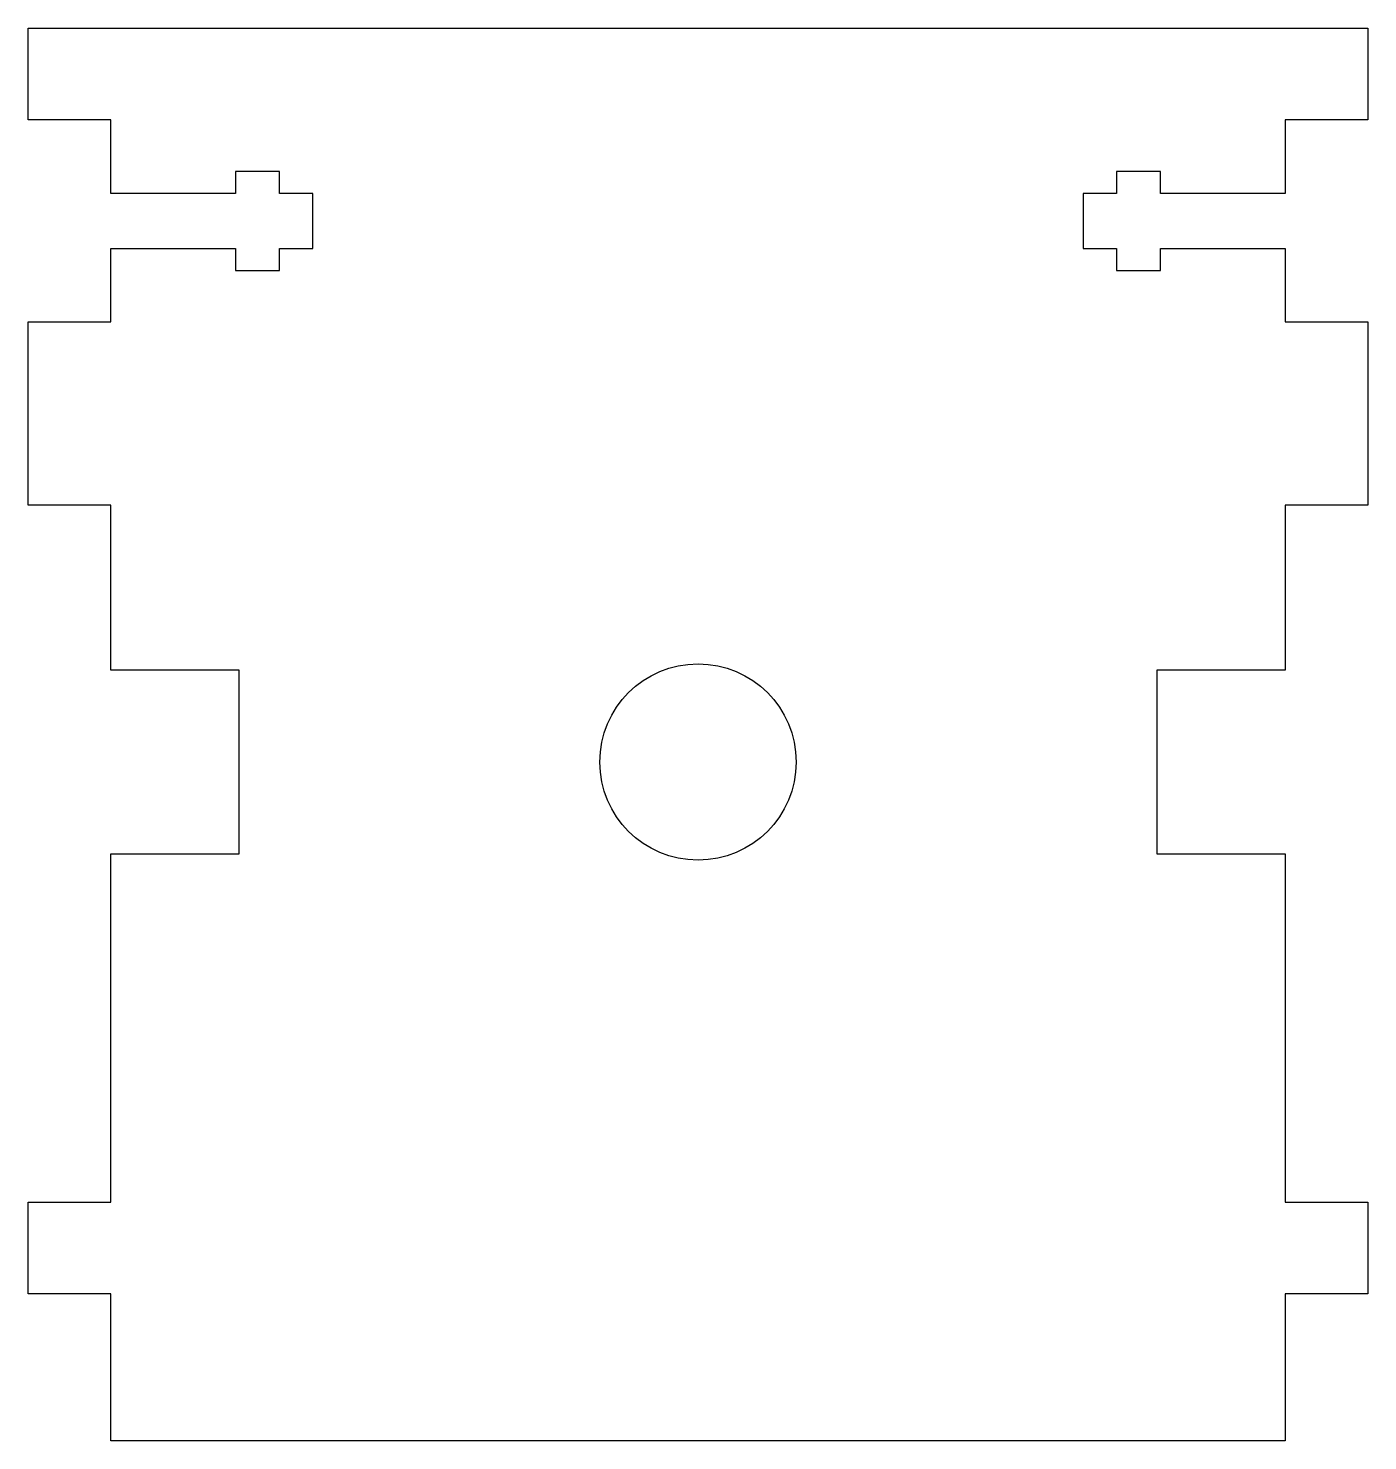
# Model space of a CAD drawing. Header units: millimetres. Extents: x 0.5 to 73.5, y 58 to 135.
import ezdxf

# ---------------------------------------------------------------- set-up
doc = ezdxf.new("R2010")
doc.units = ezdxf.units.MM
doc.layers.get('0').update_dxf_attribs({"linetype": 'CONTINUOUS'})

msp = doc.modelspace()

# ---------------------------------------------------------------- linework, layer by layer
msp.add_lwpolyline([(73.5, 119), (73.5, 109), (69, 109), (69, 100), (62, 100), (62, 90), (69, 90), (69, 71), (73.5, 71), (73.5, 66), (69, 66), (69, 63), (69, 58), (5, 58), (5, 63), (5, 66), (0.5, 66), (0.5, 71), (5, 71), (5, 90), (12, 90), (12, 100), (5, 100), (5, 109), (0.5, 109), (0.5, 119), (5, 119), (5, 123), (11.8, 123), (11.8, 121.8), (14.2, 121.8), (14.2, 123), (16, 123), (16, 126), (14.2, 126), (14.2, 127.2), (11.8, 127.2), (11.8, 126), (5, 126), (5, 130), (0.5, 130), (0.5, 135), (73.5, 135), (73.5, 130), (69, 130), (69, 126), (62.2, 126), (62.2, 127.2), (59.8, 127.2), (59.8, 126), (58, 126), (58, 123), (59.8, 123), (59.8, 121.8), (62.2, 121.8), (62.2, 123), (69, 123), (69, 119)], close=True)
msp.add_circle((37, 95), 5.35)

doc.saveas('drawing.dxf')
